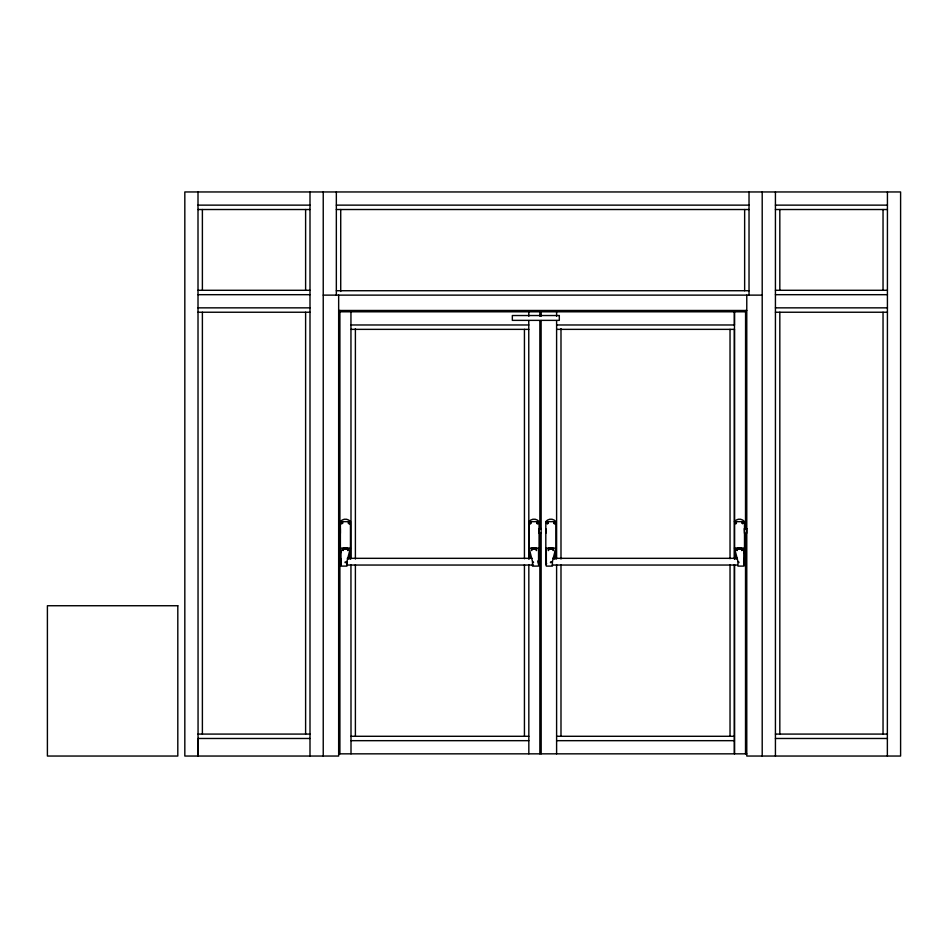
<?xml version="1.0" encoding="UTF-8"?>
<svg xmlns="http://www.w3.org/2000/svg" width="948" height="948" viewBox="0 0 948 948"><rect width="100%" height="100%" fill="white"/><g stroke="black" fill="none" stroke-linecap="round" stroke-linejoin="round"><path stroke-width="1.42" d="M346.755 564.83L347.004 561.583M552.21 562.448L552.447 561.583M342.311 523.438L342.572 522.431M342.655 523.249L341.837 522.004L341.268 523.367M348.426 522.632L348.509 523.45M529.399 522.632L529.79 523.758M529.577 523.189L530.856 522.846L529.636 523.367M537.196 522.312C539.59 522.253 535.028 523.782 538.263 522.81M538.428 523.249C537.883 519.812 535.644 524.884 538.346 523.26M546.463 522.632L546.546 523.45M547.849 523.367L546.641 522.81L546.806 523.438M548.086 523.249L547.873 522.253M553.869 522.632L554.106 523.367M554.462 523.651L555.338 523.012M555.492 523.249L554.26 522.123L554.26 523.758M734.842 523.249L734.842 522.632M734.984 523.035C738.468 523.095 733.041 522.988 735.826 522.395M742.391 523.035L743.718 523.035M743.86 523.249L743.777 522.431M346.956 561.465L349.978 549.639L349.966 556.322M552.388 561.465L555.421 549.639L555.398 556.322M348.852 559.284L349.978 555.291M554.284 559.284L555.421 555.291M743.694 562.022L743.694 561.18M341.268 522.644L342.477 523.189M348.663 522.644L348.769 523.497M349.812 523.367L349.836 522.253M529.577 522.858L530.382 522.395M546.546 522.431L546.463 523.249M555.409 523.45L555.409 522.431M736.229 523.367L736.075 522.123L734.925 522.609M742.414 522.858L743.623 522.704M743.777 523.45L743.86 522.632M348.651 522.253L348.426 523.249M529.482 522.609L530.631 522.312M537.149 522.514L537.196 523.758M546.7 522.704L547.446 522.395M553.952 522.609L555.101 522.312M736.383 523.26L735.008 523.189M742.462 522.253L742.237 523.249M537.954 562.33L537.954 560.872M348.651 522.443L349.836 522.443M349.836 523.438L348.651 523.438M349.658 523.758L349.812 522.644M530.631 523.758L530.382 522.336M538.037 523.758L538.428 522.632M546.676 522.443L547.695 522.123L547.695 523.758M736.075 523.758L736.489 522.846L735.233 522.312M742.462 523.438L743.694 523.142L742.474 523.308M341.422 522.312L342.429 522.443M342.264 523.569L341.244 523.438M348.817 522.312L349.658 522.312M349.658 523.569L348.911 523.545M529.624 523.438L530.631 523.569L530.548 522.407M546.854 522.312L547.695 522.312M547.055 523.651L547.695 523.569M554.509 522.336L554.035 523.201L555.315 523.189M555.101 523.569L553.952 523.26M198.002 205.135L309.996 205.135M336.339 205.135L749.027 205.135M775.428 205.135L887.435 205.135M198.002 209.52L309.996 209.52M336.339 209.52L749.027 209.52M775.428 209.52L887.435 209.52M198.002 290.289L309.996 290.289M775.428 290.289L887.435 290.289M336.339 290.728L749.027 290.728M198.002 294.686L309.996 294.686M775.428 294.686L887.435 294.686M323.232 295.124L762.204 295.124M198.002 307.851L309.996 307.851M775.428 307.851L887.435 307.851M338.661 310.482L746.775 310.482M339.905 311.797L745.578 311.797M198.002 312.236L309.996 312.236M775.428 312.236L887.435 312.236M350.95 324.974L528.83 324.974M556.606 324.974L734.487 324.974M351.009 329.359L528.83 329.359M556.606 329.359L734.487 329.359M340.379 563.373A21.152 19.73 0 0 0 341.197 563.55A19.256 19.256 0 0 1 340.379 563.373L340.379 521.661L350.464 521.661L350.464 559.142M528.984 559.142L528.984 521.661L539.08 521.661L539.08 563.373A19.256 19.256 0 0 1 538.251 563.586A21.152 19.73 0 0 0 539.08 563.373M545.811 563.373A21.152 19.73 0 0 0 546.641 563.55A19.256 19.256 0 0 1 545.811 563.373L545.811 521.661L555.907 521.661L555.907 559.142M744.512 521.661L734.427 521.661A6.304 6.304 0 0 1 744.512 521.661L744.512 563.373A19.256 19.256 0 0 1 743.694 563.586A21.152 19.73 0 0 0 744.512 563.373M342.501 523.035L341.197 522.81M348.603 523.189L349.907 523.012L348.603 522.81M555.255 522.644L554.035 522.81M546.641 523.189L547.92 523.189M340.379 528.629L340.379 533.357M538.831 528.629L541.237 528.629L539.163 528.629L539.163 533.297L541.237 533.297M545.811 528.629L545.811 533.357M744.607 533.297L746.669 533.297L746.669 528.629L744.275 528.629L744.512 533.357M340.379 548.134L350.464 548.134M528.984 548.134L539.08 548.134M545.811 548.134L555.907 548.134M734.427 548.134L744.512 548.134M342.903 548.951L347.94 548.951M531.508 548.951L536.556 548.951M548.335 548.951L553.383 548.951M736.952 548.951L741.988 548.951M347.252 558.325L531.994 558.325M552.684 558.325L737.425 558.325M346.814 565.044L533.463 565.044M552.246 565.044L737.437 565.044M198.002 734.084L309.996 734.084M775.428 734.084L887.435 734.084M351.009 736.288L528.83 736.288M556.606 736.288L734.416 736.288M309.996 738.48L198.002 738.48L198.061 756.042L198.002 191.958M775.428 738.48L887.435 738.48M351.009 740.672L528.83 740.672M556.606 740.672L734.416 740.672M338.661 753.838L746.775 753.838M744.607 528.629L746.669 528.629M342.015 522.395L341.114 522.609L341.422 523.758M742.628 523.758L742.628 522.123L743.777 522.609M735.233 523.758L734.842 523.059M530.939 522.609L529.79 522.123L529.399 523.249M734.913 555.291L736.039 559.284M529.47 555.291L530.228 557.945M737.935 561.465L734.913 549.639L734.925 556.322M532.503 561.465L529.47 549.639L529.494 556.322M887.435 191.958L887.364 756.042M883.038 209.52L883.038 290.289M883.038 312.236L883.038 734.084M779.825 209.52L779.825 290.289M779.825 312.236L779.825 734.084M775.428 191.958L775.428 756.042M762.204 191.958L762.204 756.042M749.027 191.958L749.027 295.124M746.775 295.124L746.775 756.042L900.6 756.042L900.6 191.958L184.824 191.958L184.824 756.042L338.661 756.042L338.661 295.124M745.578 310.482L745.519 529.209M745.519 533.558L745.519 753.838M744.642 209.52L744.642 290.728M744.18 549.828L744.18 552.85M744.227 558.384L744.227 565.055M743.99 549.639L743.99 566.098L737.935 566.122L737.935 561.536M741.988 550.468L741.988 548.726L736.952 548.726L736.952 550.468M741.727 550.527L741.727 548.169L737.177 548.169L737.177 550.527M738.907 562.022L738.907 562.638M734.759 549.828L734.759 552.85M734.487 311.797L734.487 558.692M734.487 564.605L734.487 753.838M734.416 311.797L734.416 324.974M734.416 329.359L734.427 559.142M734.416 564.641L734.416 753.838M730.031 329.359L730.031 558.716M730.031 564.641L730.031 736.288M560.991 328.636L560.991 559.047M560.991 564.641L560.991 736.288M556.606 311.797L556.606 316.241M556.606 320.578L556.606 558.716M556.606 564.605L556.606 753.838M555.575 549.828L555.575 552.85M553.383 550.468L553.383 548.726L548.335 548.726L548.335 550.468M553.146 550.527L553.146 548.169L548.608 548.169L548.608 550.527M552.388 561.536L552.388 566.098L546.332 566.122L546.332 549.639M551.215 562.022L551.215 562.638M550.504 562.022L550.504 562.638M546.155 549.828L546.155 552.85M546.095 558.384L546.095 565.055M541.178 311.797L541.178 316.241M541.118 320.507L541.178 753.838M539.862 311.797L539.862 316.241M539.862 320.673L539.862 529.126M539.862 533.558L539.862 753.838M538.796 558.384L538.796 565.055M538.559 549.639L538.559 566.098L532.503 566.122L532.503 561.536M536.556 550.468L536.556 548.726L531.508 548.726L531.508 550.468M536.284 550.527L536.284 548.169L531.745 548.169L531.745 550.527M533.463 562.022L533.463 562.638M529.328 549.828L529.328 552.85M528.759 311.797L528.83 316.241M528.759 320.578L528.83 558.716M528.83 564.605L528.83 753.838M524.434 329.359L524.434 558.716M524.434 564.641L524.434 736.288M355.393 328.636L355.393 559.047M355.393 564.641L355.393 736.288M350.95 311.797L351.009 558.716M350.95 564.605L351.009 753.838M347.94 550.468L347.94 548.726L342.903 548.726L342.903 550.468M347.715 550.527L347.715 548.169L343.164 548.169L343.164 550.527M346.956 561.536L346.956 566.098L340.901 566.122L340.901 549.639M345.771 562.022L345.771 562.638M345.06 562.022L345.06 562.638M340.723 209.52L340.723 291.463M340.711 549.828L340.711 552.85M340.664 558.384L340.664 565.055M339.905 310.482L339.905 753.838M336.339 191.958L336.339 295.124M323.232 191.958L323.232 756.042M309.996 191.958L309.996 756.042M305.611 209.52L305.611 290.289M305.611 312.236L305.611 734.084M202.386 209.52L202.386 290.289M202.386 312.236L202.386 734.084M340.379 521.661A6.304 6.304 0 0 1 350.464 521.661M528.984 521.661A6.304 6.304 0 0 1 539.08 521.661M545.811 521.661A6.304 6.304 0 0 1 555.907 521.661M559.308 315.53L512.335 315.53L512.335 320.365L559.308 320.365L559.308 315.53M177.809 605.736L47.4 605.736L47.4 756.042L177.809 756.042L177.809 605.736"/></g></svg>
